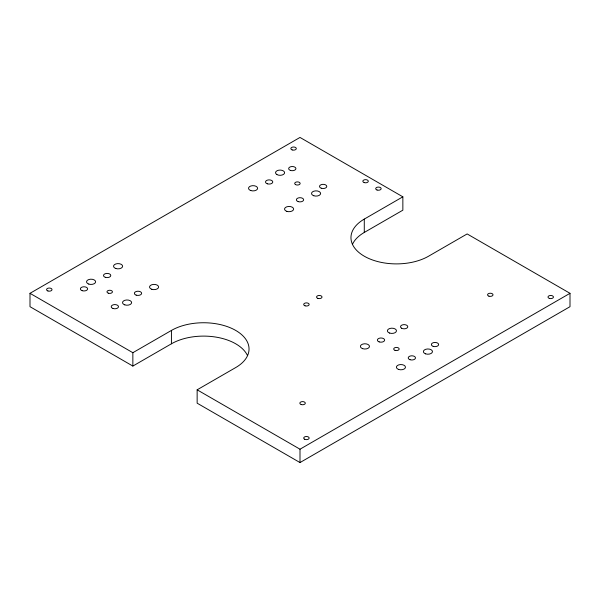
<?xml version="1.0" encoding="UTF-8"?>
<svg xmlns="http://www.w3.org/2000/svg" width="600" height="600" viewBox="0 0 600 600"><rect width="100%" height="100%" fill="white"/><g stroke="black" fill="none" stroke-linecap="round" stroke-linejoin="round"><path stroke-width="0.9" d="M247.478 355.56A45.457 26.242 0 0 0 171.428 343.793L132.855 366.067L30 306.683L30 293.317L300 137.438L402.855 196.822L402.855 210.18L364.282 232.447A45.457 26.242 0 0 0 352.522 244.215M30 293.317L132.855 352.702L171.428 330.435A45.457 26.242 0 0 1 235.718 330.435A45.457 26.242 0 0 1 235.718 367.553L197.145 389.82L197.145 403.178L300 462.562L570 306.683L570 293.317L467.145 233.933L428.572 256.207A45.457 26.242 0 0 1 364.282 256.207A45.457 26.242 0 0 1 364.282 219.09L402.855 196.822M197.145 389.82L300 449.205L570 293.317M364.282 219.09L364.282 232.447M300 449.205L300 462.562M171.428 330.435L171.428 343.793M132.855 352.702L132.855 366.067M317.925 298.395A2.73 1.575 0 0 0 322.013 297.03A2.73 1.575 0 0 0 317.925 295.665A2.73 1.575 0 0 0 317.925 298.395M305.062 305.82A2.73 1.575 0 0 0 309.157 304.455A2.73 1.575 0 0 0 305.062 303.09A2.73 1.575 0 0 0 305.062 305.82M292.207 149.933A2.73 1.575 0 0 0 296.303 148.567A2.73 1.575 0 0 0 292.207 147.21A2.73 1.575 0 0 0 292.207 149.933M549.352 298.395A2.723 1.575 0 0 0 553.44 297.03A2.723 1.575 0 0 0 549.352 295.673A2.723 1.575 0 0 0 549.352 298.395M304.5 439.178A2.73 1.575 0 0 0 309.06 438.472A2.73 1.575 0 0 0 305.722 436.545A2.73 1.575 0 0 0 304.5 439.178M47.925 290.97A2.73 1.575 0 0 0 52.012 289.605A2.73 1.575 0 0 0 47.925 288.248A2.73 1.575 0 0 0 47.925 290.97M295.5 184.575A2.73 1.575 0 0 0 300.06 183.87A2.73 1.575 0 0 0 296.722 181.935A2.73 1.575 0 0 0 295.5 184.575M108.352 293.197A2.73 1.575 0 0 0 112.44 291.832A2.73 1.575 0 0 0 108.352 290.468A2.73 1.575 0 0 0 108.352 293.197M395.062 350.355A2.73 1.575 0 0 0 399.158 348.99A2.73 1.575 0 0 0 395.062 347.625A2.73 1.575 0 0 0 395.062 350.355M488.925 296.168A2.73 1.575 0 0 0 493.013 294.803A2.73 1.575 0 0 0 488.925 293.438A2.73 1.575 0 0 0 488.925 296.168M301.207 404.543A2.73 1.575 0 0 0 305.303 403.178A2.73 1.575 0 0 0 301.207 401.812A2.73 1.575 0 0 0 301.207 404.543M276.855 174.547A4.545 2.625 0 0 0 284.46 173.377A4.545 2.625 0 0 0 278.895 170.16A4.545 2.625 0 0 0 276.855 174.547M250.8 190.56A4.545 2.625 0 0 0 257.618 188.28A4.545 2.625 0 0 0 250.8 186.007A4.545 2.625 0 0 0 250.8 190.56M313.8 195.75A4.545 2.625 0 0 0 320.618 193.478A4.545 2.625 0 0 0 313.8 191.205A4.545 2.625 0 0 0 313.8 195.75M286.8 211.343A4.545 2.625 0 0 0 293.618 209.07A4.545 2.625 0 0 0 286.8 206.798A4.545 2.625 0 0 0 286.8 211.343M425.655 353.865A4.545 2.625 0 0 0 432.472 351.593A4.545 2.625 0 0 0 425.655 349.32A4.545 2.625 0 0 0 425.655 353.865M389.655 333.075A4.545 2.625 0 0 0 396.472 330.803A4.545 2.625 0 0 0 389.655 328.53A4.545 2.625 0 0 0 389.655 333.075M362.655 348.668A4.545 2.625 0 0 0 369.472 346.395A4.545 2.625 0 0 0 362.655 344.123A4.545 2.625 0 0 0 362.655 348.668M398.655 369.45A4.545 2.625 0 0 0 405.472 367.178A4.545 2.625 0 0 0 398.655 364.905A4.545 2.625 0 0 0 398.655 369.45M151.8 289.282A4.545 2.625 0 0 0 158.618 287.01A4.545 2.625 0 0 0 151.8 284.737A4.545 2.625 0 0 0 151.8 289.282M115.8 268.5A4.545 2.625 0 0 0 122.618 266.228A4.545 2.625 0 0 0 115.8 263.955A4.545 2.625 0 0 0 115.8 268.5M88.8 284.085A4.545 2.625 0 0 0 95.617 281.812A4.545 2.625 0 0 0 88.8 279.54A4.545 2.625 0 0 0 88.8 284.085M124.8 304.868A4.545 2.625 0 0 0 131.618 302.595A4.545 2.625 0 0 0 124.8 300.322A4.545 2.625 0 0 0 124.8 304.868M364.207 182.595A2.73 1.575 0 0 0 368.303 181.23A2.73 1.575 0 0 0 364.207 179.865A2.73 1.575 0 0 0 364.207 182.595M377.062 190.02A2.73 1.575 0 0 0 381.157 188.655A2.73 1.575 0 0 0 377.062 187.29A2.73 1.575 0 0 0 377.062 190.02M105.323 277.32A3.637 2.1 0 0 0 110.782 275.505A3.637 2.1 0 0 0 105.323 273.683A3.637 2.1 0 0 0 105.323 277.32M136.185 295.14A3.637 2.1 0 0 0 141.637 293.317A3.637 2.1 0 0 0 136.185 291.502A3.637 2.1 0 0 0 136.185 295.14M113.04 308.498A3.637 2.1 0 0 0 118.493 306.683A3.637 2.1 0 0 0 113.04 304.86A3.637 2.1 0 0 0 113.04 308.498M82.185 290.685A3.637 2.1 0 0 0 87.637 288.862A3.637 2.1 0 0 0 82.185 287.048A3.637 2.1 0 0 0 82.185 290.685M267.322 183.795A3.637 2.1 0 0 0 272.782 181.972A3.637 2.1 0 0 0 267.322 180.157A3.637 2.1 0 0 0 267.322 183.795M298.185 201.608A3.637 2.1 0 0 0 303.638 199.792A3.637 2.1 0 0 0 298.185 197.97A3.637 2.1 0 0 0 298.185 201.608M321.322 188.243A3.637 2.1 0 0 0 326.782 186.428A3.637 2.1 0 0 0 321.322 184.613A3.637 2.1 0 0 0 321.322 188.243M290.468 170.43A3.637 2.1 0 0 0 295.92 168.615A3.637 2.1 0 0 0 290.468 166.792A3.637 2.1 0 0 0 290.468 170.43M410.04 359.715A3.637 2.1 0 0 0 415.493 357.9A3.637 2.1 0 0 0 410.04 356.077A3.637 2.1 0 0 0 410.04 359.715M379.185 341.903A3.637 2.1 0 0 0 384.638 340.087A3.637 2.1 0 0 0 379.185 338.265A3.637 2.1 0 0 0 379.185 341.903M401.572 328.207A3.637 2.1 0 0 0 407.655 327.263A3.637 2.1 0 0 0 403.2 324.697A3.637 2.1 0 0 0 401.572 328.207M433.185 346.358A3.637 2.1 0 0 0 438.638 344.535A3.637 2.1 0 0 0 433.185 342.72A3.637 2.1 0 0 0 433.185 346.358"/></g></svg>
